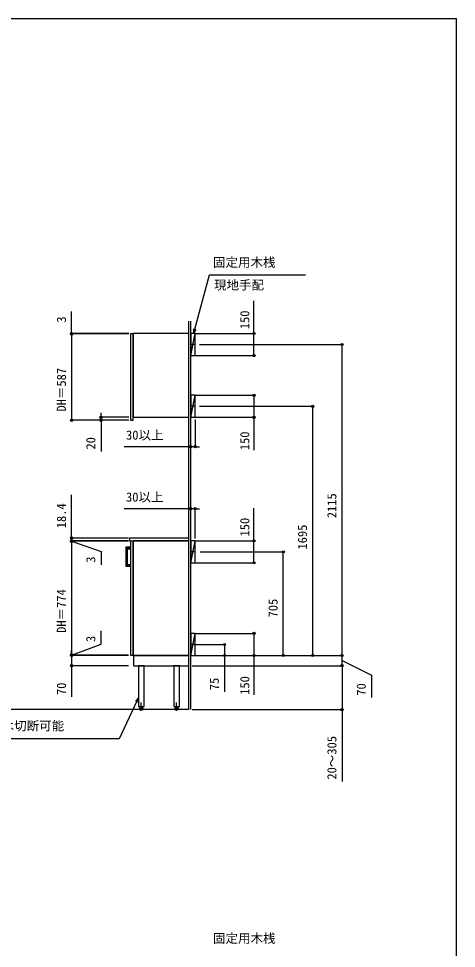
# Model space of a CAD drawing. Units: millimetres, scale not verified. Extents: x -4375 to 4375, y -6505 to 6479.
# Drawn here: x 1395 to 4375, y -79 to 6245 of the extents above; entities that cross this region are included whole.
import ezdxf
from ezdxf.enums import TextEntityAlignment as Align

# ---------------------------------------------------------------- set-up
doc = ezdxf.new("R2010")
doc.units = ezdxf.units.MM
doc.header["$LTSCALE"] = 34
for name, color, linetype in [('0-3_YKK_12', 2, 'Continuous'), ('0-4_YKK_13', 4, 'Continuous'), ('0-5_YKK_D', 6, 'Continuous'), ('0-6_YKK_ZWAK', 7, 'Continuous'), ('0-7_YSS_K', 3, 'Continuous')]:
    doc.layers.add(name, color=color, linetype=linetype)
doc.styles.add('ＭＳ ゴシック', font='')
doc.styles.get('ＭＳ ゴシック').set_extended_font_data('MS Gothic')

msp = doc.modelspace()

# ---------------------------------------------------------------- linework, layer by layer
at = {"layer": '0-3_YKK_12'}
for p, q in [((2599.79, 4028.3), (2564.21, 4028.3)), ((2599.79, 3608.3), (2564.21, 3608.3)), ((2599.79, 2618.3), (2564.21, 2618.3)), ((2599.79, 1988.3), (2564.21, 1988.3)), ((2230.5, 1535.92), (2230.5, 1594)), ((2470.5, 1535.92), (2470.5, 1594))]:
    msp.add_line(p, q, dxfattribs=at)
for points in [[(2156.5, 3513.3), (2174.5, 3513.3), (2174.5, 4100.3), (2156.5, 4100.3)], [(2174.5, 3533.3), (2554.5, 3533.3), (2554.5, 4103.3), (2174.5, 4103.3)], [(2149.5, 2693.3), (2554.5, 2693.3), (2554.5, 2711.7), (2149.5, 2711.7)], [(2156.5, 1916.3), (2174.5, 1916.3), (2174.5, 2690.3), (2156.5, 2690.3)], [(2174.5, 1913.3), (2554.5, 1913.3), (2554.5, 2693.3), (2174.5, 2693.3)], [(2178.5, 1843.3), (2554.5, 1843.3), (2554.5, 1913.3), (2178.5, 1913.3)]]:
    msp.add_lwpolyline(points, close=True, dxfattribs=at)
at = {"layer": '0-4_YKK_13'}
for p, q in [((2124.5, 2647.71), (2124.5, 2522.89)), ((2156.5, 2650.81), (2125.92, 2649.2)), ((2128.84, 2644.88), (2128.84, 2525.79)), ((2129.04, 2645.02), (2156.5, 2646.46)), ((2131.16, 2642.55), (2131.16, 2528.05)), ((2131.42, 2642.83), (2156.5, 2644.14)), ((2135.5, 2533.81), (2135.5, 2636.79)), ((2137.4, 2638.79), (2156.5, 2639.79)), ((2156.5, 2639.79), (2156.5, 2650.81)), ((2129.04, 2525.58), (2156.5, 2524.14)), ((2131.42, 2527.77), (2156.5, 2526.46)), ((2226.6, 1565.3), (2226.6, 1555.3)), ((2234.4, 1565.3), (2234.4, 1555.3)), ((2466.6, 1565.3), (2466.6, 1555.3)), ((2474.4, 1565.3), (2474.4, 1555.3))]:
    msp.add_line(p, q, dxfattribs=at)
for points in [[(2128.84, 2644.81), (2128.85, 2644.88), (2128.88, 2644.94), (2128.92, 2644.99), (2128.97, 2645.01), (2129.04, 2645.02)], [(2131.42, 2642.83), (2131.33, 2642.81), (2131.25, 2642.77), (2131.2, 2642.73), (2131.18, 2642.67), (2131.16, 2642.55)], [(2125.92, 2521.4), (2156.5, 2519.79), (2156.5, 2530.81), (2137.4, 2531.81)], [(2128.84, 2525.79), (2128.85, 2525.72), (2128.88, 2525.66), (2128.92, 2525.61), (2128.97, 2525.59), (2129.04, 2525.58)], [(2131.42, 2527.77), (2131.33, 2527.79), (2131.25, 2527.83), (2131.2, 2527.87), (2131.18, 2527.93), (2131.16, 2528.05)]]:
    msp.add_lwpolyline(points, dxfattribs=at)
for points in [[(2211.5, 1565.3), (2249.5, 1565.3), (2249.5, 1843.3), (2211.5, 1843.3)], [(2451.5, 1565.3), (2489.5, 1565.3), (2489.5, 1843.3), (2451.5, 1843.3)], [(2218.25, 1545.3), (2242.75, 1545.3), (2242.75, 1555.3), (2218.25, 1555.3)], [(2458.25, 1545.3), (2482.75, 1545.3), (2482.75, 1555.3), (2458.25, 1555.3)]]:
    msp.add_lwpolyline(points, close=True, dxfattribs=at)
for centre, radius, start, end in [((2126, 2647.71), 1.5, 92.7637, 180.21124), ((2137.5, 2636.79), 2, 93.19527, 179.79522), ((2137.5, 2533.81), 2, 180.19527, 266.79522), ((2126, 2522.89), 1.5, 179.7637, 267.21124)]:
    msp.add_arc(centre, radius, start, end, dxfattribs=at)
at = {"layer": '0-5_YKK_D'}
for p, q in [((1756.5, 4103.3), (1756.5, 4252.56)), ((2146.5, 4103.3), (1755.5, 4103.3)), ((2146.5, 4100.3), (1755.5, 4100.3)), ((2146.5, 4100.3), (1755.5, 4100.3)), ((1756.5, 4100.3), (1756.5, 4103.3)), ((1756.5, 4100.3), (1756.5, 3513.3)), ((1756.5, 4100.3), (1756.5, 4070.3)), ((2598, 4103.3), (2998, 4103.3)), ((2625.62, 4028.3), (3598, 4028.3)), ((3597, 1913.3), (3597, 4028.3)), ((2598, 3953.3), (2998, 3953.3)), ((2598, 3683.3), (2998, 3683.3)), ((2627.54, 3608.3), (3398, 3608.3)), ((3397, 1913.3), (3397, 3608.3)), ((1956.5, 3533.3), (1956.5, 3563.3)), ((2146.5, 3513.3), (1755.5, 3513.3)), ((2146.5, 3533.3), (1955.5, 3533.3)), ((2146.5, 3513.3), (1955.5, 3513.3)), ((1956.5, 3533.3), (1956.5, 3513.3)), ((1956.5, 3513.3), (1956.5, 3300.29)), ((2597, 3518.3), (2597, 3332.3)), ((2598, 3533.3), (2998, 3533.3)), ((2567, 3333.3), (2112.99, 3333.3)), ((2597, 3333.3), (2567, 3333.3)), ((2597, 3333.3), (2627, 3333.3)), ((1756.5, 2711.7), (1756.5, 3005.36)), ((2567, 2911.7), (2112.99, 2911.7)), ((2597, 2911.7), (2567, 2911.7)), ((2597, 2708.3), (2597, 2912.7)), ((2597, 2911.7), (2627, 2911.7)), ((1756.5, 2693.3), (1756.5, 2723.3)), ((2142.5, 2711.7), (1755.5, 2711.7)), ((2142.5, 2693.3), (1755.5, 2693.3)), ((2142.5, 2693.3), (1755.5, 2693.3)), ((2142.5, 2690.3), (1755.5, 2690.3)), ((2142.5, 2690.3), (1755.5, 2690.3)), ((1756.5, 2693.3), (1756.5, 2711.7)), ((1756.5, 2693.3), (1756.5, 2690.3)), ((1756.5, 2693.3), (1756.5, 2690.3)), ((1756.5, 2693.3), (1756.5, 2663.3)), ((1756.5, 2690.3), (1756.5, 2660.3)), ((1756.5, 2690.3), (1756.5, 1916.3)), ((2598, 2693.3), (2998, 2693.3)), ((2632.05, 2618.3), (3198, 2618.3)), ((3197, 1913.3), (3197, 2618.3)), ((2598, 2543.3), (2998, 2543.3)), ((2598, 2063.3), (2998, 2063.3)), ((2599, 1988.3), (2798, 1988.3)), ((2142.5, 1916.3), (1755.5, 1916.3)), ((2142.5, 1916.3), (1755.5, 1916.3)), ((2142.5, 1913.3), (1755.5, 1913.3)), ((2142.5, 1913.3), (1755.5, 1913.3)), ((1756.5, 1916.3), (1756.5, 1946.3)), ((1756.5, 1916.3), (1756.5, 1913.3)), ((1756.5, 1916.3), (1756.5, 1913.3)), ((1756.5, 1913.3), (1756.5, 1883.3)), ((2598, 1913.3), (2998, 1913.3)), ((2599, 1913.3), (3598, 1913.3)), ((2599, 1913.3), (2798, 1913.3)), ((2635.26, 1913.3), (3198, 1913.3)), ((2635.26, 1913.3), (3398, 1913.3)), ((2635.26, 1913.3), (3598, 1913.3)), ((3597, 1843.3), (3597, 1913.3)), ((2142.5, 1843.3), (1755.5, 1843.3)), ((2577, 1843.3), (3598, 1843.3)), ((2577, 1843.3), (3598, 1843.3)), ((2577, 1545.3), (3598, 1545.3))]:
    msp.add_line(p, q, dxfattribs=at)
for points in [[(2587.21, 4103.3), (2594.97, 4132.28), (2694.39, 4503.3), (3348.08, 4503.3)], [(2997, 3953.3), (2997, 4103.3), (2997, 4326.37)], [(2602.74, 4130.2), (2587.21, 4103.3), (2587.21, 4134.36)], [(2997, 3683.3), (2997, 3533.3), (2997, 3310.23)], [(2997, 2543.3), (2997, 2693.3), (2997, 2916.37)], [(1756.5, 2691.8), (1956.5, 2619.55), (1956.5, 2530.29)], [(1756.5, 1914.8), (1956.5, 1991.21), (1956.5, 2080.47)], [(2997, 2063.3), (2997, 1913.3), (2997, 1646.33)], [(2797, 1988.3), (2797, 1913.3), (2797, 1665.36)], [(1756.5, 1913.3), (1756.5, 1843.3), (1756.5, 1632.22)], [(3597, 1878.3), (3797, 1778.89), (3797, 1627.81)], [(3597, 1843.3), (3597, 1545.3), (3597, 1055.13)], [(2211.5, 1625.5), (2198.82, 1598.31), (2080.84, 1345.3), (509.87, 1345.3)], [(2191.54, 1601.71), (2211.5, 1625.5), (2206.11, 1594.91)]]:
    msp.add_lwpolyline(points, dxfattribs=at)
for centre in [(1756.5, 4103.3), (1756.5, 4100.3), (1756.5, 4100.3), (2997, 4103.3), (3597, 4028.3), (2997, 3953.3), (2997, 3683.3), (3397, 3608.3), (1756.5, 3513.3), (1956.5, 3533.3), (1956.5, 3513.3), (2997, 3533.3), (2567, 3333.3), (2597, 3333.3), (2567, 2911.7), (2597, 2911.7), (1756.5, 2711.7), (1756.5, 2693.3), (1756.5, 2693.3), (1756.5, 2690.3), (1756.5, 2690.3), (2997, 2693.3), (3197, 2618.3), (2997, 2543.3), (2997, 2063.3), (2797, 1988.3), (1756.5, 1916.3), (1756.5, 1916.3), (1756.5, 1913.3), (1756.5, 1913.3), (2797, 1913.3), (2997, 1913.3), (3197, 1913.3), (3397, 1913.3), (3597, 1913.3), (3597, 1913.3), (1756.5, 1843.3), (3597, 1843.3), (3597, 1843.3), (3597, 1545.3)]:
    msp.add_circle(centre, 7.5, dxfattribs=at)
at = {"layer": '0-6_YKK_ZWAK'}
msp.add_line((-4375, 6245.3), (4375, 6245.3), dxfattribs=at)
msp.add_lwpolyline([(-4375, -6504.7), (4375, -6504.7), (4375, 6245.3)], dxfattribs=at)
at = {"layer": '0-7_YSS_K'}
for p, q in [((2554.5, 1545.3), (2554.5, 4187.11)), ((2567, 1545.3), (2567, 4187.11)), ((2567, 3953.3), (2597, 4103.3)), ((2567, 3533.3), (2597, 3683.3)), ((2567, 2543.3), (2597, 2693.3)), ((2567, 1913.3), (2597, 2063.3)), ((2554.5, 1545.3), (-25, 1545.3))]:
    msp.add_line(p, q, dxfattribs=at)
for points in [[(2567, 3953.3), (2597, 3953.3), (2597, 4103.3), (2567, 4103.3)], [(2567, 3533.3), (2597, 3533.3), (2597, 3683.3), (2567, 3683.3)], [(2567, 2543.3), (2597, 2543.3), (2597, 2693.3), (2567, 2693.3)], [(2567, 1913.3), (2597, 1913.3), (2597, 2063.3), (2567, 2063.3)]]:
    msp.add_lwpolyline(points, close=True, dxfattribs=at)

# ---------------------------------------------------------------- texts
at = {"layer": '0-5_YKK_D', "style": 'ＭＳ ゴシック'}
for s, p in [('固定用木桟', (2718.82, 4537.58)), ('現地手配', (2725.58, 4383.36)), ('30以上', (2126.72, 3362.48)), ('30以上', (2126.72, 2940.88)), ('木脚（オプション）は切断可能', (515.32, 1384.88)), ('固定用木桟', (2718.82, -60.42))]:
    msp.add_text(s, height=62.32, dxfattribs=at).set_placement(p, align=Align.BOTTOM_LEFT)
for s, p in [('150', (2984.5, 4132.76)), ('3', (1736.5, 4177.02)), ('DH＝587', (1736.5, 3572.33)), ('150', (2984.5, 3309.69)), ('20', (1936.5, 3314.01)), ('2115', (3577, 2847.16)), ('18.4', (1736.5, 2778.66)), ('150', (2984.5, 2722.76)), ('1695', (3377, 2633.78)), ('3', (1936.5, 2544.01)), ('DH＝774', (1736.5, 2066.89)), ('705', (3177, 2172.11)), ('3', (1936.5, 2004.93)), ('70', (1736.5, 1644.01)), ('75', (2777, 1677.15)), ('150', (2984.5, 1645.79)), ('70', (3777, 1639.6)), ('20～305', (3577, 1068.85))]:
    msp.add_text(s, height=62.32, rotation=90, dxfattribs=at).set_placement(p, align=Align.BOTTOM_LEFT)

doc.saveas('drawing.dxf')
